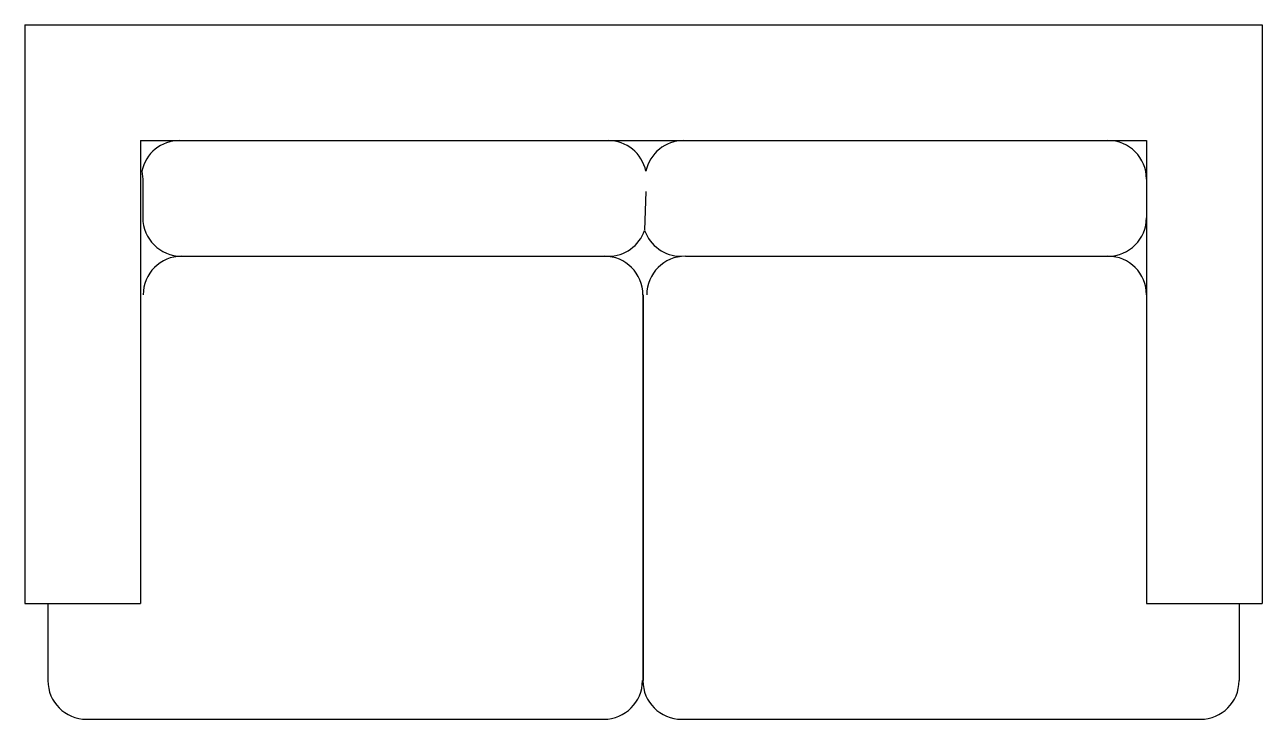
# Model space of a CAD drawing. Header units: metres. Extents: x 0 to 1.6, y -0.9 to 0.
import ezdxf

# ---------------------------------------------------------------- set-up
doc = ezdxf.new("R2010")
doc.units = ezdxf.units.M

msp = doc.modelspace()

# ---------------------------------------------------------------- linework, layer by layer
for p, q in [((0, 0), (1.6041, 0)), ((0, 0), (0, -0.75)), ((1.6041, 0), (1.6041, -0.75)), ((0.15, -0.15), (1.4541, -0.15)), ((0.15, -0.15), (0.15, -0.75)), ((0.15, -0.1501), (0.1628, -0.1501)), ((0.2007, -0.1501), (0.7507, -0.1501)), ((0.8541, -0.1501), (1.4041, -0.1501)), ((1.4541, -0.15), (1.4541, -0.75)), ((0.1518, -0.1897), (0.153, -0.2001)), ((0.153, -0.2001), (0.153, -0.25)), ((1.4541, -0.2), (1.4541, -0.25)), ((0.805, -0.2159), (0.8035, -0.2664)), ((0.203, -0.3), (0.7563, -0.3)), ((0.8563, -0.3), (1.4041, -0.3)), ((0.8013, -0.35), (0.8013, -0.85)), ((0.8016, -0.35), (0.8016, -0.85)), ((0, -0.75), (0.15, -0.75)), ((0.03, -0.75), (0.03, -0.85)), ((1.4541, -0.75), (1.6041, -0.75)), ((1.5741, -0.75), (1.5741, -0.85)), ((0.08, -0.9), (0.7507, -0.9)), ((0.2007, -0.9), (0.7507, -0.9)), ((0.8513, -0.9), (1.5241, -0.9)), ((0.8541, -0.9), (1.4041, -0.9))]:
    msp.add_line(p, q)
for centre, start, end in [((0.2007, -0.2001), 90, 167.9467), ((0.7563, -0.2001), 12.0533, 90), ((0.8541, -0.2001), 90, 167.9467), ((1.4041, -0.2), 0, 90), ((0.203, -0.25), 180, 270), ((1.4041, -0.25), 270, 0), ((0.7563, -0.25), 270, 340.8019), ((0.8507, -0.25), 199.1981, 270), ((0.2035, -0.35), 90, 180), ((0.7513, -0.35), 0, 90), ((0.8563, -0.35), 90, 180), ((1.4041, -0.35), 0, 90), ((0.08, -0.85), 180, 270), ((0.7507, -0.85), 270, 0), ((0.8513, -0.85), 180, 270), ((1.5241, -0.85), 270, 0)]:
    msp.add_arc(centre, 0.05, start, end)

doc.saveas('drawing.dxf')
